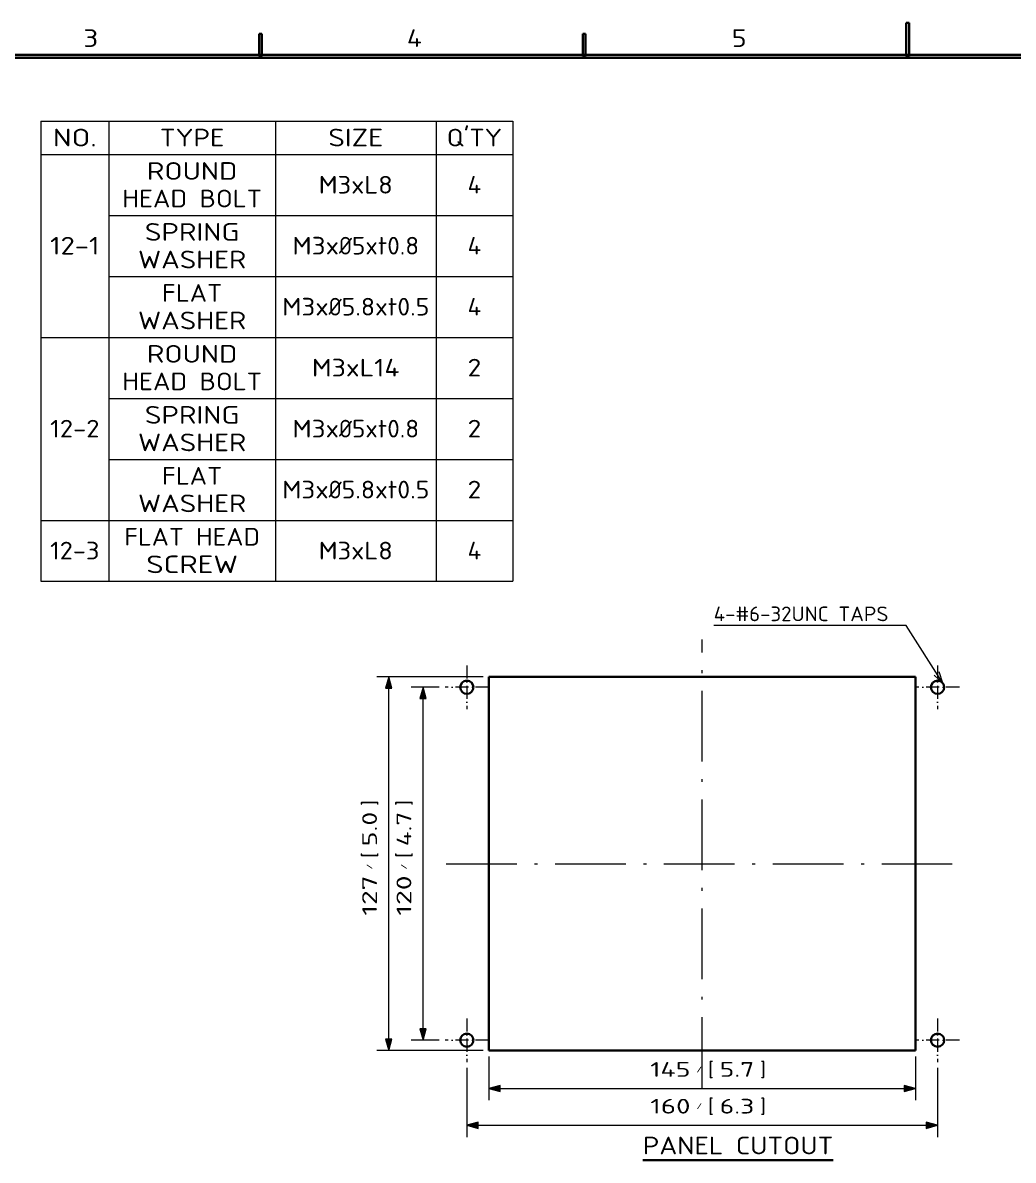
# Model space of a CAD drawing. Extents: x 23 to 587, y 4 to 413.
# Drawn here: x 161.3 to 329.7, y 219.3 to 412.7 of the extents above; entities that cross this region are included whole.
import ezdxf
from ezdxf.enums import TextEntityAlignment as Align

# ---------------------------------------------------------------- set-up
doc = ezdxf.new("R2010")
doc.units = 0
doc.linetypes.add('DASHDOT', pattern=[18.5, 12, -3, 0.5, -3])
doc.layers.get('0').update_dxf_attribs({"lineweight": 13})
doc.layers.add('3', color=7, linetype='Continuous', lineweight=13)
doc.styles.get("Standard").update_dxf_attribs({"font": 'isocp.shx'})
doc.dimstyles.get("Standard").update_dxf_attribs({"dimtxt": 2.5, "dimasz": 2.5, "dimexe": 1.25, "dimexo": 0.625, "dimtad": 1, "dimtxsty": 'Standard', "dimcen": 2.5, "dimadec": 0, "dimazin": 0, "dimtfac": 1, "dimtmove": 0, "dimatfit": 0, "dimfxl": 0, "dimarcsym": 0})

# ---------------------------------------------------------------- blocks, each defined once
blk = doc.blocks.new('*D462')
at = {"color": 34, "lineweight": 13, "ltscale": 0.186764}
for p, q in [((240.56, 236.99), (240.56, 229.52)), ((313.06, 236.99), (313.06, 229.52))]:
    blk.add_line(p, q, dxfattribs=at)
at = {"color": 34, "lineweight": 13}
blk.add_line((242.49, 231.52), (311.13, 231.52), dxfattribs=at)
for points in [[(242.49, 232.04), (240.56, 231.52), (242.49, 231)], [(311.13, 231), (313.06, 231.52), (311.13, 232.04)]]:
    blk.add_lwpolyline(points, close=True, dxfattribs=at)
for points in [[(242.49, 232.04), (240.56, 231.52), (242.49, 232.04), (242.49, 231)], [(311.13, 231), (313.06, 231.52), (311.13, 231), (311.13, 232.04)]]:
    blk.add_solid(points, dxfattribs=at)
for s, height, width, p, p2 in [('145', 2.5, 1.4438, (267.98, 233.52), (274.81, 233.52)), ('[', 2.5, 1.552515, (277.81, 233.52), (278.78, 233.52)), ('5.7', 2.5, 1.510978, (279.78, 233.52), (285.64, 233.52)), (']', 2.5, 1.552527, (286.64, 233.52), (287.61, 233.52)), ('/', 1, 1.818182, (275.81, 234.27), (276.81, 234.27))]:
    blk.add_text(s, height=height, dxfattribs=dict(at, width=width)).set_placement(p, p2, align=Align.FIT)
blk = doc.blocks.new('*D463')
at = {"color": 34, "lineweight": 13, "ltscale": 0.293905}
for p, q in [((236.81, 235.03), (236.81, 223.27)), ((316.81, 235.03), (316.81, 223.27))]:
    blk.add_line(p, q, dxfattribs=at)
at = {"color": 34, "lineweight": 13}
blk.add_line((238.74, 225.27), (314.88, 225.27), dxfattribs=at)
for points in [[(238.74, 225.79), (236.81, 225.27), (238.74, 224.75)], [(314.88, 224.75), (316.81, 225.27), (314.88, 225.79)]]:
    blk.add_lwpolyline(points, close=True, dxfattribs=at)
for points in [[(238.74, 225.79), (236.81, 225.27), (238.74, 225.79), (238.74, 224.75)], [(314.88, 224.75), (316.81, 225.27), (314.88, 224.75), (314.88, 225.79)]]:
    blk.add_solid(points, dxfattribs=at)
for s, height, width, p, p2 in [('160', 2.5, 1.559775, (267.98, 227.27), (274.81, 227.27)), ('/', 1, 1.818182, (275.81, 228.02), (276.81, 228.02)), ('[', 2.5, 1.552515, (277.81, 227.27), (278.78, 227.27)), ('6.3', 2.5, 1.471651, (279.78, 227.27), (285.64, 227.27)), (']', 2.5, 1.552527, (286.64, 227.27), (287.61, 227.27))]:
    blk.add_text(s, height=height, dxfattribs=dict(at, width=width)).set_placement(p, p2, align=Align.FIT)
blk = doc.blocks.new('*D464')
at = {"color": 34, "lineweight": 13, "ltscale": 0.118434}
for p, q in [((232.1, 299.74), (227.36, 299.74)), ((232.1, 239.74), (227.36, 239.74))]:
    blk.add_line(p, q, dxfattribs=at)
at = {"color": 34, "lineweight": 13}
blk.add_line((229.36, 241.67), (229.36, 297.81), dxfattribs=at)
for points in [[(229.88, 297.81), (229.36, 299.74), (228.84, 297.81)], [(228.84, 241.67), (229.36, 239.74), (229.88, 241.67)]]:
    blk.add_lwpolyline(points, close=True, dxfattribs=at)
for points in [[(229.88, 297.81), (229.36, 299.74), (229.88, 297.81), (228.84, 297.81)], [(228.84, 241.67), (229.36, 239.74), (228.84, 241.67), (229.88, 241.67)]]:
    blk.add_solid(points, dxfattribs=at)
for s, height, width, p, p2 in [(']', 2.5, 1.552539, (227.36, 279.57), (227.36, 280.54)), ('4.7', 2.5, 1.419404, (227.36, 272.71), (227.36, 278.57)), ('[', 2.5, 1.552539, (227.36, 270.74), (227.36, 271.71)), ('/', 1, 1.818182, (226.61, 268.74), (226.61, 269.74)), ('120', 2.5, 1.559775, (227.36, 260.91), (227.36, 267.74))]:
    blk.add_text(s, height=height, rotation=90, dxfattribs=dict(at, width=width)).set_placement(p, p2, align=Align.FIT)
blk = doc.blocks.new('*D465')
at = {"color": 34, "lineweight": 13, "ltscale": 0.450958}
for p, q in [((239.56, 301.49), (221.52, 301.49)), ((239.56, 237.99), (221.52, 237.99))]:
    blk.add_line(p, q, dxfattribs=at)
at = {"color": 34, "lineweight": 13}
blk.add_line((223.52, 239.92), (223.52, 299.56), dxfattribs=at)
for points in [[(224.04, 299.56), (223.52, 301.49), (223, 299.56)], [(223, 239.92), (223.52, 237.99), (224.04, 239.92)]]:
    blk.add_lwpolyline(points, close=True, dxfattribs=at)
for points in [[(224.04, 299.56), (223.52, 301.49), (224.04, 299.56), (223, 299.56)], [(223, 239.92), (223.52, 237.99), (223, 239.92), (224.04, 239.92)]]:
    blk.add_solid(points, dxfattribs=at)
for s, height, width, p, p2 in [(']', 2.5, 1.552539, (221.52, 279.57), (221.52, 280.54)), ('5.0', 2.5, 1.510211, (221.52, 272.71), (221.52, 278.57)), ('[', 2.5, 1.552539, (221.52, 270.74), (221.52, 271.71)), ('/', 1, 1.818182, (220.77, 268.74), (220.77, 269.74)), ('127', 2.5, 1.560477, (221.52, 260.91), (221.52, 267.74))]:
    blk.add_text(s, height=height, rotation=90, dxfattribs=dict(at, width=width)).set_placement(p, p2, align=Align.FIT)
blk = doc.blocks.new('BLOCK6517')
at = {"layer": '3', "color": 7, "lineweight": 13}
blk.add_text('3', height=3, dxfattribs=at).set_placement((171.62, 408.59), (174.16, 408.59), align=Align.FIT)
blk = doc.blocks.new('BLOCK6518')
at = {"layer": '3', "color": 7, "lineweight": 13}
blk.add_text('4', height=3, dxfattribs=at).set_placement((226.62, 408.59), (229.16, 408.59), align=Align.FIT)
blk = doc.blocks.new('BLOCK6519')
at = {"layer": '3', "color": 7, "lineweight": 13}
blk.add_text('5', height=3, dxfattribs=at).set_placement((281.82, 408.59), (284.35, 408.59), align=Align.FIT)
blk = doc.blocks.new('BLOCK6620')
at = {"layer": '3', "color": 7, "lineweight": 5}
blk.add_solid([(410.24, 407.24), (409.76, 406.76), (30, 407.24), (30, 406.76)], dxfattribs=at)
blk = doc.blocks.new('BLOCK6700')
at = {"layer": '3', "color": 7, "lineweight": 5}
blk.add_solid([(201.49, 410.8), (201.97, 410.8), (201.49, 407), (201.97, 407)], dxfattribs=at)
blk = doc.blocks.new('BLOCK6701')
at = {"layer": '3', "color": 7, "lineweight": 5}
blk.add_solid([(256.49, 410.8), (256.97, 410.8), (256.49, 407), (256.97, 407)], dxfattribs=at)
blk = doc.blocks.new('BLOCK6918')
at = {"color": 7, "lineweight": 35}
blk.add_line((107.96, 215.21), (140.33, 215.21), dxfattribs=at)
at = {"color": 7, "lineweight": 13}
blk.add_text('PANEL CUTOUT', height=3, dxfattribs=at).set_placement((107.96, 216.21), (140.33, 216.21), align=Align.FIT)
blk = doc.blocks.new('BLOCK6919')
at = {"color": 7, "lineweight": 13}
for points in [[(158.92, 296.33), (152.7, 306.1), (120, 306.1)], [(157.45, 297.68), (158.92, 296.33), (158.32, 298.23)]]:
    blk.add_lwpolyline(points, dxfattribs=at)
blk.add_text('4-#6-32UNC TAPS', height=2.5, dxfattribs=at).set_placement((120, 306.84), (149.7, 306.84), align=Align.FIT)
blk = doc.blocks.new('BLOCK6920')
at = {"color": 7, "linetype": 'DASHDOT', "lineweight": 13, "ltscale": 0.185548}
blk.add_line((78.05, 299.32), (78.05, 291.9), dxfattribs=at)
at = {"color": 7, "linetype": 'DASHDOT', "lineweight": 13, "ltscale": 0.185549}
blk.add_line((81.76, 295.61), (74.34, 295.61), dxfattribs=at)
blk = doc.blocks.new('BLOCK6921')
at = {"color": 7, "linetype": 'DASHDOT', "lineweight": 13, "ltscale": 0.185548}
blk.add_line((158.05, 299.32), (158.05, 291.9), dxfattribs=at)
at = {"color": 7, "linetype": 'DASHDOT', "lineweight": 13, "ltscale": 0.185549}
blk.add_line((161.76, 295.61), (154.34, 295.61), dxfattribs=at)
blk = doc.blocks.new('BLOCK6922')
at = {"color": 7, "linetype": 'DASHDOT', "lineweight": 13, "ltscale": 0.185548}
blk.add_line((158.05, 239.32), (158.05, 231.9), dxfattribs=at)
at = {"color": 7, "linetype": 'DASHDOT', "lineweight": 13, "ltscale": 0.185549}
blk.add_line((161.76, 235.61), (154.34, 235.61), dxfattribs=at)
blk = doc.blocks.new('BLOCK6923')
at = {"color": 7, "linetype": 'DASHDOT', "lineweight": 13, "ltscale": 0.185548}
blk.add_line((78.05, 239.32), (78.05, 231.9), dxfattribs=at)
at = {"color": 7, "linetype": 'DASHDOT', "lineweight": 13, "ltscale": 0.185549}
blk.add_line((81.76, 235.61), (74.34, 235.61), dxfattribs=at)
blk = doc.blocks.new('BLOCK6924')
at = {"color": 7, "lineweight": 13}
for p, q in [((300.98, 514.77), (381.19, 514.77)), ((300.98, 514.77), (300.98, 436.54)), ((312.55, 514.77), (312.55, 436.54)), ((340.86, 514.77), (340.86, 436.54)), ((368.18, 514.77), (368.18, 436.54)), ((381.19, 514.77), (381.19, 436.54)), ((300.98, 509.09), (381.19, 509.09)), ((312.55, 498.72), (381.19, 498.72)), ((312.55, 488.36), (381.19, 488.36)), ((300.98, 477.99), (381.19, 477.99)), ((312.55, 467.63), (381.19, 467.63)), ((312.55, 457.26), (381.19, 457.26)), ((300.98, 446.9), (381.19, 446.9)), ((300.98, 436.54), (381.19, 436.54))]:
    blk.add_line(p, q, dxfattribs=at)
for s, p, p2 in [('NO.', (303.04, 510.47), (310.49, 510.47)), ('TYPE', (321.23, 510.47), (332.18, 510.47)), ('SIZE', (349.86, 510.47), (359.18, 510.47)), ("Q'TY", (369.98, 510.47), (379.39, 510.47)), ('ROUND', (319.02, 504.79), (334.39, 504.79)), ('M3xL8', (348.23, 502.45), (360.81, 502.45)), ('4', (373.52, 502.45), (375.85, 502.45)), ('HEAD BOLT', (314.83, 500.11), (338.58, 500.11)), ('SPRING', (318.67, 494.43), (334.74, 494.43)), ('12-1', (302.57, 492.09), (310.96, 492.09)), ('M3x', (343.75, 492.09), (351.67, 492.09)), ('%%c', (351.67, 492.09), (353.87, 492.09)), ('5xt0.8', (353.87, 492.09), (365.29, 492.09)), ('4', (373.52, 492.09), (375.85, 492.09)), ('WASHER', (317.51, 489.74), (335.9, 489.74)), ('FLAT', (321.58, 484.06), (331.83, 484.06)), ('M3x', (342.01, 481.72), (349.92, 481.72)), ('%%c', (349.92, 481.72), (352.12, 481.72)), ('5.8xt0.5', (352.12, 481.72), (367.03, 481.72)), ('4', (373.52, 481.72), (375.85, 481.72)), ('WASHER', (317.51, 479.38), (335.9, 479.38)), ('ROUND', (319.02, 473.7), (334.39, 473.7)), ('M3xL14', (347.06, 471.36), (361.97, 471.36)), ('2', (373.52, 471.36), (375.85, 471.36)), ('HEAD BOLT', (314.83, 469.02), (338.58, 469.02)), ('SPRING', (318.67, 463.33), (334.74, 463.33)), ('12-2', (302.57, 460.99), (310.96, 460.99)), ('M3x', (343.75, 460.99), (351.67, 460.99)), ('%%c', (351.67, 460.99), (353.87, 460.99)), ('5xt0.8', (353.87, 460.99), (365.29, 460.99)), ('2', (373.52, 460.99), (375.85, 460.99)), ('WASHER', (317.51, 458.65), (335.9, 458.65)), ('FLAT', (321.58, 452.97), (331.83, 452.97)), ('M3x', (342.01, 450.63), (349.92, 450.63)), ('%%c', (349.92, 450.63), (352.12, 450.63)), ('5.8xt0.5', (352.12, 450.63), (367.03, 450.63)), ('2', (373.52, 450.63), (375.85, 450.63)), ('WASHER', (317.51, 448.29), (335.9, 448.29)), ('FLAT HEAD', (315.18, 442.61), (338.23, 442.61)), ('12-3', (302.57, 440.26), (310.96, 440.26)), ('M3xL8', (348.23, 440.26), (360.81, 440.26)), ('4', (373.52, 440.26), (375.85, 440.26)), ('SCREW', (318.91, 437.92), (334.51, 437.92))]:
    blk.add_text(s, height=3, dxfattribs=at).set_placement(p, p2, align=Align.FIT)

msp = doc.modelspace()

# ---------------------------------------------------------------- linework, layer by layer
at = {"color": 7, "linetype": 'DASHDOT', "lineweight": 13}
for p, q in [((276.8095, 231.6396), (276.8095, 307.8396)), ((233.3095, 269.7396), (320.3095, 269.7396))]:
    msp.add_line(p, q, dxfattribs=at)
at = {"color": 7, "lineweight": 35}
for p, q in [((240.5595, 301.4896), (313.0595, 301.4896)), ((240.5595, 301.4896), (240.5595, 237.9896)), ((313.0595, 237.9896), (313.0595, 301.4896)), ((313.0595, 237.9896), (240.5595, 237.9896))]:
    msp.add_line(p, q, dxfattribs=at)
for centre in [(236.8095, 299.7396), (316.8095, 299.7396), (236.8095, 239.7396), (316.8095, 239.7396)]:
    msp.add_circle(centre, 1.125, dxfattribs=at)
at = {"layer": '3', "color": 7, "lineweight": 35, "ltscale": 0.142588}
for p, q in [((311.4942, 407), (311.4942, 412.7035)), ((311.9692, 412.7035), (311.9692, 407))]:
    msp.add_line(p, q, dxfattribs=at)
at = {"layer": '3', "color": 7, "lineweight": 35, "ltscale": 0.011875}
for p, q in [((311.4942, 412.7035), (311.9692, 412.7035)), ((201.4942, 410.8), (201.9692, 410.8)), ((256.4942, 410.8), (256.9692, 410.8)), ((201.9692, 407), (201.4942, 407)), ((256.9692, 407), (256.4942, 407)), ((311.9692, 407), (311.4942, 407))]:
    msp.add_line(p, q, dxfattribs=at)
at = {"layer": '3', "color": 7, "lineweight": 35, "ltscale": 0.095}
for p, q in [((201.4942, 407), (201.4942, 410.8)), ((201.9692, 410.8), (201.9692, 407)), ((256.4942, 407), (256.4942, 410.8)), ((256.9692, 410.8), (256.9692, 407))]:
    msp.add_line(p, q, dxfattribs=at)
at = {"layer": '3', "color": 7, "lineweight": 35}
for p, q in [((30, 407.2375), (580.2033, 407.2375)), ((579.7283, 406.7625), (30, 406.7625))]:
    msp.add_line(p, q, dxfattribs=at)

# ---------------------------------------------------------------- block references
at = {"lineweight": 0}
for name, p in [('BLOCK6924', (-136.5981, -118.7866)), ('BLOCK6919', (158.7599, 4.1261)), ('BLOCK6920', (158.7599, 4.1261)), ('BLOCK6921', (158.7599, 4.1261)), ('BLOCK6923', (158.7599, 4.1261)), ('BLOCK6922', (158.7599, 4.1261)), ('BLOCK6918', (158.7599, 4.1261))]:
    msp.add_blockref(name, p, dxfattribs=at)
at = {"layer": '3', "lineweight": 0}
for name in ['BLOCK6517', 'BLOCK6700', 'BLOCK6518', 'BLOCK6701', 'BLOCK6519', 'BLOCK6620']:
    msp.add_blockref(name, (0, 0), dxfattribs=at)

# ---------------------------------------------------------------- dimensions: what is measured, and where the dimension line sits
at = {"color": 0, "lineweight": 0}
for base, p1, p2, angle, text, picture, middle, dimtype in [((223.5212, 301.4896), (240.5595, 237.9896), (240.5595, 301.4896), 89.999523, '127', '*D465', (223.5212, 270.7248), 160), ((229.3612, 299.7396), (233.0985, 239.7396), (233.0985, 299.7396), 90, '120', '*D464', (229.3612, 270.7248), 161), ((240.5595, 231.5191), (313.0595, 237.9896), (240.5595, 237.9896), 180, '145', '*D462', (277.7947, 231.5191), 161), ((236.8095, 225.2725), (316.8095, 236.0287), (236.8095, 236.0287), 180, '160', '*D463', (277.7947, 225.2725), 161)]:
    dim = msp.add_linear_dim(base=base, p1=p1, p2=p2, angle=angle, text=text, dimstyle='Standard', dxfattribs=at)
    dim.commit()
    dim.dimension.update_dxf_attribs({"geometry": picture, "text_midpoint": middle, "dimtype": dimtype})

doc.saveas('drawing.dxf')
